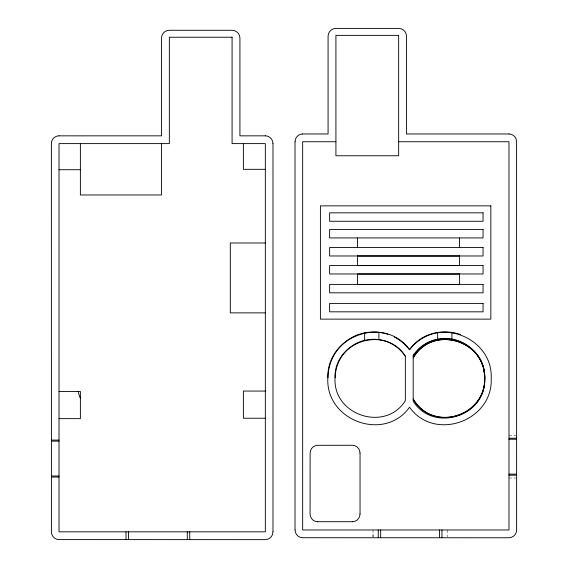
<?xml version="1.0" encoding="UTF-8"?>
<svg xmlns="http://www.w3.org/2000/svg" width="568" height="568" viewBox="0 0 568 568"><rect width="100%" height="100%" fill="white"/><g stroke="black" fill="none" stroke-linecap="round" stroke-linejoin="round"><path stroke-width="0.43" stroke-dasharray="2.84 2.13" d="M373.041 537.08L373.041 533.849M508.985 435.358L515.779 435.358M508.985 478.015L515.779 478.015M447.186 529.965L447.186 537.08M373.041 529.965L373.041 536.866"/><path stroke-width="0.85" d="M484.745 379.154C485.832 416.784 432.965 432.859 413.185 401.235L413.185 355.689C433.945 323.504 486.556 340.551 484.745 379.154C486.165 340.53 432.823 323.895 413.185 357.904C432.418 324.285 486.315 340.125 484.554 379.14C485.008 417.501 432.007 432.007 413.185 399.02C435.45 436.906 494.274 411.31 483.51 369.377M409.528 349.682C434.47 314.757 493.123 336.036 491.206 378.465C493.123 420.888 434.47 442.167 409.528 407.242C384.337 442.493 325.194 420.441 327.85 377.656C326.678 335.596 384.834 315.091 409.528 349.682A45.61 45.61 0 0 0 394.249 336.98M302.666 133.977L328.077 133.977L328.077 36.245A7.846 7.846 0 0 1 335.915 28.4L398.658 28.4A7.846 7.846 0 0 1 406.503 36.245L406.503 133.977L508.985 133.977M59.015 135.844L161.497 135.844L161.497 38.113A7.846 7.846 0 0 1 169.342 30.274L232.085 30.274A7.846 7.846 0 0 1 239.923 38.113L239.923 135.844L265.334 135.844M335.915 141.737L302.666 141.737L302.666 529.965L508.985 529.965L508.985 141.737L398.658 141.737M265.334 169.321L243.381 169.321L243.381 143.612M59.015 169.726L80.379 169.726M265.334 242.99L230.288 242.99L230.288 312.869L265.334 312.869M357.57 256.005L459.526 256.005M265.334 391.061L243.381 391.061L243.381 418.233L265.334 418.233M59.015 391.473L80.379 391.473L80.379 418.644L59.015 418.644M508.985 438.212L516.624 438.212M508.985 439.241L516.624 439.241M51.376 440.086L59.015 440.086M51.376 441.116L59.015 441.116M508.985 474.131L516.624 474.131M508.985 475.16L516.624 475.16M51.376 476.005L59.015 476.005M51.376 477.035L59.015 477.035M317.718 521.715L352.401 521.715M413.213 355.703A39.263 39.263 0 0 1 437.658 339.302A38.688 38.688 0 0 1 451.908 339.082C466.15 341.389 478.412 352.21 482.764 365.927M405.353 356.243C386.027 325.074 333.984 340.779 335.049 377.784C332.692 415.4 385.636 432.468 405.353 400.681L405.353 356.243A38.482 38.482 0 0 0 378.884 339.621A37.964 37.964 0 0 0 364.635 340.36L364.635 332.876A45.042 45.042 0 0 1 378.877 332.287A45.61 45.61 0 0 1 387.873 334.282M459.526 237.921L459.526 247.584M459.526 255.976L459.526 265.59L357.57 265.59L357.57 255.976M409.549 349.703A45.653 45.653 0 0 1 437.658 332.621A45.042 45.042 0 0 1 451.908 332.436L451.908 339.082M441.975 529.965L441.975 537.726M439.547 529.965L439.547 537.726M437.665 332.656L437.665 339.33M380.688 529.965L380.688 537.726M378.877 332.287L378.877 339.657M378.26 529.965L378.26 537.726M360.041 453.065L360.041 513.948M357.57 237.921L357.57 247.584M295.026 141.737L295.026 529.965M272.974 143.612L272.974 531.833M189.74 531.833L189.74 539.6M187.312 531.833L187.312 539.6M161.497 143.612L161.497 194.973L80.379 194.973L80.379 143.612M128.453 531.833L128.453 539.6M126.025 531.833L126.025 539.6M80.379 398.381A47.009 47.009 0 0 1 78.121 391.473M265.334 135.802A7.703 7.703 0 0 1 272.931 143.612M272.931 531.833A7.703 7.703 0 0 1 265.334 539.643L59.015 539.6A7.703 7.703 0 0 1 51.418 531.833L51.376 143.612A7.703 7.703 0 0 1 59.015 135.802M359.998 513.948A7.703 7.703 0 0 1 352.401 521.758M359.998 453.065A7.703 7.703 0 0 0 352.401 445.262L317.718 445.305A7.703 7.703 0 0 0 310.121 453.065L310.078 513.948A7.703 7.703 0 0 0 317.718 521.758M451.908 332.436A45.156 45.156 0 0 1 460.449 334.538M327.984 377.656A46.391 46.391 0 0 1 358.948 334.296M358.983 334.41A45.177 45.177 0 0 1 364.635 332.876M335.184 377.784A39.036 39.036 0 0 1 364.606 340.239M295.069 141.737A7.703 7.703 0 0 1 302.666 133.934M508.985 133.934A7.703 7.703 0 0 1 516.582 141.737L516.624 529.965A7.703 7.703 0 0 1 508.985 537.768L302.666 537.726A7.703 7.703 0 0 1 295.069 529.965M398.658 35.372L335.915 35.372L335.915 155.76L398.658 155.76L398.658 35.372M232.085 37.239L169.342 37.239L169.342 143.612L59.015 143.612L59.015 531.833L265.334 531.833L265.334 143.612L232.085 143.612L232.085 37.239M490.851 205.857L320.409 205.857L320.409 319.131L490.851 319.131L490.851 205.857M483.056 212.837L329.625 212.837L329.625 221.257L483.056 221.257L483.056 212.837M483.056 229.5L329.625 229.5L329.625 237.921L483.056 237.921L483.056 229.5M483.056 247.549L329.625 247.549L329.625 255.976L483.056 255.976L483.056 247.549M483.056 265.561L329.625 265.561L329.625 273.982L483.056 273.982L483.056 265.561M459.526 274.01L357.57 274.01L357.57 284.426L459.526 284.426L459.526 273.982M483.056 284.398L329.625 284.398L329.625 292.818L483.056 292.818L483.056 284.398M483.056 303.404L329.625 303.404L329.625 311.825L483.056 311.825L483.056 303.404"/></g></svg>
